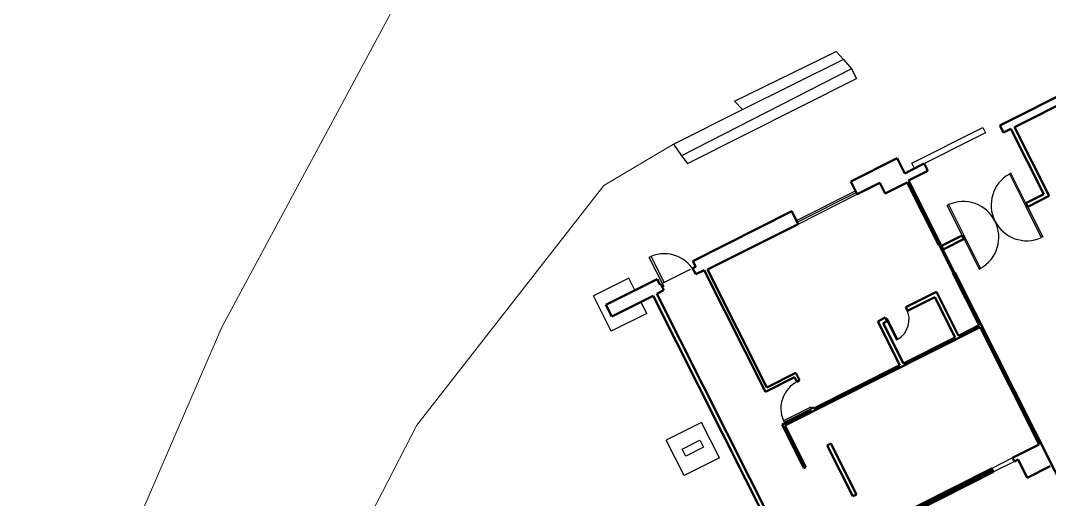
# Model space of a CAD drawing. Header units: inches. Extents: x 725.5 to 800.4, y -655.3 to -591.9.
# Drawn here: x 750.54 to 755.66, y -631.7 to -629.31 of the extents above; entities that cross this region are included whole.
import ezdxf

# ---------------------------------------------------------------- set-up
doc = ezdxf.new("R2010")
doc.units = ezdxf.units.IN
doc.header["$MEASUREMENT"] = 0
doc.linetypes.add('CONTINUA', pattern=[0])
for name, color, linetype in [('023_MUROS_2', 7, 'Continuous'), ('A_TEXTOLOCAL', 3, 'Continuous'), ('ESCALERA', 7, 'Continuous')]:
    doc.layers.add(name, color=color, linetype=linetype)
doc.layers.add('ACHUTECH', color=24, linetype='Continuous', lineweight=18)

msp = doc.modelspace()

# ---------------------------------------------------------------- linework, layer by layer
at = {"color": 7}
for p, q in [((754.397, -630.3069), (754.691, -630.1587)), ((754.4058, -630.3245), (754.6998, -630.1763)), ((755.5366, -630.2338), (755.5436, -630.2302)), ((755.2338, -630.3863), (755.2268, -630.3898)), ((755.1762, -630.5698), (755.1052, -630.429)), ((755.114, -630.4246), (755.185, -630.5654)), ((753.6636, -630.4898), (753.7372, -630.6359)), ((753.6654, -630.4889), (753.6724, -630.4854)), ((753.7401, -630.6157), (753.6742, -630.4849)), ((753.8688, -630.5509), (753.7297, -630.621)), ((753.5636, -630.5935), (753.3876, -630.6821)), ((753.5941, -630.654), (753.5636, -630.5935)), ((753.7372, -630.6359), (753.7302, -630.6395)), ((753.4763, -630.8582), (753.3876, -630.6821)), ((753.6523, -630.7695), (753.6234, -630.7121)), ((753.6523, -630.7695), (753.4763, -630.8582)), ((753.9257, -631.3121), (753.7496, -631.4008)), ((754.0144, -631.4882), (753.9257, -631.3121)), ((753.8383, -631.5768), (753.7496, -631.4008)), ((754.0144, -631.4882), (753.8383, -631.5768)), ((755.4732, -631.4885), (755.3694, -631.5408)), ((755.4821, -631.5061), (755.3782, -631.5584))]:
    msp.add_line(p, q, dxfattribs=at)
for centre, radius, start, end in [((755.5436, -630.2302), 0.1774, 119.2865, 294.1918), ((755.2268, -630.3898), 0.1774, 299.2865, 114.1918), ((753.7393, -630.6432), 0.1712, 23.6069, 112.9649), ((754.8437, -630.7992), 0.1143, 300.6937, 26.7392), ((754.4721, -631.2424), 0.1518, 116.7392, 203.7614)]:
    msp.add_arc(centre, radius, start, end, dxfattribs=at)
at = {"layer": '023_MUROS_2', "color": 7, "lineweight": 50}
for p, q in [((757.6934, -628.6836), (755.4102, -629.8339)), ((755.4825, -629.8416), (756.875, -629.1401)), ((755.4102, -629.8339), (755.4279, -629.8691)), ((755.6555, -630.1849), (755.4825, -629.8416)), ((755.4279, -629.8691), (755.4649, -629.8505)), ((755.4649, -629.8505), (755.629, -630.1762)), ((754.8985, -629.9968), (754.6679, -630.113)), ((754.9366, -630.0725), (754.8985, -629.9968)), ((755.0335, -630.0237), (754.9648, -630.0583)), ((755.0512, -630.0589), (755.0335, -630.0237)), ((754.9648, -630.0583), (754.9366, -630.0725)), ((754.9544, -630.1077), (755.0512, -630.0589)), ((754.6679, -630.113), (754.6998, -630.1763)), ((754.6998, -630.1763), (754.8125, -630.1196)), ((754.8125, -630.1196), (754.8391, -630.1724)), ((754.8391, -630.1724), (754.9482, -630.1174)), ((754.9482, -630.1174), (755.1052, -630.429)), ((755.114, -630.4246), (754.9544, -630.1077)), ((755.629, -630.1762), (755.5392, -630.2214)), ((755.5481, -630.239), (755.6555, -630.1849)), ((755.5392, -630.2214), (755.5481, -630.239)), ((753.8828, -630.5085), (754.3739, -630.2611)), ((754.4058, -630.3245), (754.3739, -630.2611)), ((754.4058, -630.3245), (753.9552, -630.5515)), ((755.1185, -630.4334), (755.2223, -630.381)), ((755.2312, -630.3986), (755.1273, -630.451)), ((755.2223, -630.381), (755.2312, -630.3986)), ((755.114, -630.4246), (755.1052, -630.429)), ((755.1052, -630.429), (755.114, -630.4246)), ((755.1273, -630.451), (755.1185, -630.4334)), ((753.8828, -630.5085), (753.8969, -630.5367)), ((753.8811, -630.5447), (753.8969, -630.5367)), ((753.8811, -630.5447), (753.8962, -630.5746)), ((753.9384, -630.5533), (753.8962, -630.5746)), ((753.9384, -630.5533), (754.2435, -631.1589)), ((753.9552, -630.5515), (754.2505, -631.1377)), ((753.705, -630.5981), (753.4497, -630.7267)), ((753.705, -630.5981), (753.7191, -630.6263)), ((755.1762, -630.5698), (755.185, -630.5654)), ((755.3066, -630.8286), (755.1762, -630.5698)), ((755.185, -630.5654), (756.8532, -633.8767)), ((753.7377, -630.6544), (753.7025, -630.6722)), ((753.7227, -630.6245), (753.7191, -630.6263)), ((753.7227, -630.6245), (753.7377, -630.6544)), ((754.9413, -630.7389), (755.0945, -630.6618)), ((755.0945, -630.6618), (755.2045, -630.8801)), ((753.6849, -630.681), (753.479, -630.7848)), ((753.6849, -630.681), (754.6224, -632.5418)), ((753.7025, -630.6722), (754.6506, -632.554)), ((755.0857, -630.6882), (754.9502, -630.7565)), ((755.1868, -630.8889), (755.0857, -630.6882)), ((753.479, -630.7848), (753.4497, -630.7267)), ((754.9502, -630.7565), (754.9413, -630.7389)), ((754.8022, -630.809), (754.8392, -630.7904)), ((754.9122, -631.0273), (754.8022, -630.809)), ((754.8481, -630.808), (754.8287, -630.8177)), ((754.8392, -630.7904), (754.8481, -630.808)), ((755.311, -630.8374), (754.3392, -631.327)), ((754.8287, -630.8177), (754.9298, -631.0184)), ((755.2045, -630.8801), (755.3066, -630.8286)), ((755.6054, -631.4219), (755.311, -630.8374)), ((754.9298, -631.0184), (755.1868, -630.8889)), ((754.2505, -631.1377), (754.3949, -631.065)), ((754.3949, -631.065), (754.4135, -631.102)), ((754.4844, -631.2428), (754.9122, -631.0273)), ((754.2435, -631.1589), (754.3879, -631.0862)), ((754.3879, -631.0862), (754.3994, -631.1091)), ((754.3994, -631.1091), (754.4135, -631.102)), ((754.326, -631.3226), (754.4704, -631.2499)), ((754.4677, -631.2446), (754.4818, -631.2375)), ((754.4704, -631.2499), (754.4677, -631.2446)), ((754.4818, -631.2375), (754.4844, -631.2428)), ((754.4351, -631.5391), (754.326, -631.3226)), ((754.3392, -631.327), (754.4439, -631.5347)), ((754.5678, -631.4171), (754.5502, -631.426)), ((754.5502, -631.426), (754.6779, -631.6795)), ((754.5678, -631.4171), (754.6956, -631.6706)), ((755.4732, -631.4885), (755.6054, -631.4219)), ((755.4821, -631.5061), (755.4732, -631.4885)), ((755.4999, -631.4971), (755.4821, -631.5061)), ((755.5451, -631.5869), (755.4999, -631.4971)), ((755.6595, -631.5293), (755.5451, -631.5869)), ((754.4439, -631.5347), (754.4351, -631.5391)), ((755.3694, -631.5408), (754.8133, -631.821)), ((755.3738, -631.5496), (754.8177, -631.8298)), ((755.3782, -631.5584), (754.8221, -631.8386)), ((755.3694, -631.5408), (755.3782, -631.5584)), ((754.6956, -631.6706), (754.6779, -631.6795))]:
    msp.add_line(p, q, dxfattribs=at)
at = {"layer": 'A_TEXTOLOCAL', "color": 7, "lineweight": 30}
for p, q in [((754.9714, -630.0219), (755.3248, -629.8438)), ((755.3248, -629.8438), (755.3381, -629.8702)), ((755.3381, -629.8702), (754.9847, -630.0483)), ((754.9847, -630.0483), (754.9714, -630.0219)), ((755.4638, -630.0718), (755.4568, -630.0753)), ((755.4568, -630.0753), (755.5366, -630.2338)), ((755.5436, -630.2302), (755.4638, -630.0718)), ((754.4014, -630.3157), (754.6954, -630.1675)), ((755.1469, -630.2314), (755.154, -630.2279)), ((755.2268, -630.3898), (755.1469, -630.2314)), ((755.154, -630.2279), (755.2338, -630.3863)), ((755.5366, -630.2338), (755.5436, -630.2302)), ((755.6164, -630.3922), (755.5366, -630.2338)), ((755.5436, -630.2302), (755.6235, -630.3886)), ((755.2338, -630.3863), (755.2268, -630.3898)), ((755.2268, -630.3898), (755.3066, -630.5483)), ((755.3136, -630.5447), (755.2338, -630.3863)), ((755.6235, -630.3886), (755.6164, -630.3922)), ((755.1096, -630.4268), (755.1806, -630.5676)), ((755.3066, -630.5483), (755.3136, -630.5447)), ((754.8507, -630.7956), (754.8437, -630.7992)), ((754.8437, -630.7992), (754.8951, -630.9013)), ((754.9021, -630.8977), (754.8507, -630.7956)), ((754.8951, -630.9013), (754.9021, -630.8977)), ((754.4686, -631.2354), (754.333, -631.3036)), ((754.3365, -631.3107), (754.4721, -631.2424)), ((754.4721, -631.2424), (754.4686, -631.2354)), ((754.333, -631.3036), (754.3365, -631.3107)), ((753.8292, -631.4449), (753.9172, -631.4006)), ((753.9172, -631.4006), (753.9349, -631.4358)), ((753.8469, -631.4801), (753.8292, -631.4449)), ((753.9349, -631.4358), (753.8469, -631.4801))]:
    msp.add_line(p, q, dxfattribs=at)
at = {"layer": 'ACHUTECH', "color": 7, "linetype": 'CONTINUA', "lineweight": 13, "ltscale": 500}
for p, q in [((752.5462, -628.9619), (751.5391, -630.8378)), ((751.5391, -630.8378), (750.5372, -633.1512))]:
    msp.add_line(p, q, dxfattribs=at)
for points in [[(752.5081, -631.326), (752.5081, -631.326), (752.5081, -631.326), (752.5081, -631.326), (753.4395, -630.1332), (753.7852, -629.9276)], [(752.5081, -631.326), (751.9094, -632.4882), (751.5493, -633.4801), (751.5493, -633.4801)]]:
    msp.add_lwpolyline(points, dxfattribs=at)
at = {"layer": 'ESCALERA'}
for points in [[(753.7852, -629.9276), (754.1293, -629.7545), (754.0895, -629.7136), (754.5953, -629.4661)], [(754.5953, -629.4661), (754.6313, -629.505)], [(754.6313, -629.505), (754.1241, -629.7572)], [(754.6313, -629.505), (754.6718, -629.5524), (754.6969, -629.5999)], [(754.6718, -629.5524), (753.8255, -629.9845)], [(753.7852, -629.9276), (753.8255, -629.9845), (753.8547, -630.0225), (754.6969, -629.5999)]]:
    msp.add_lwpolyline(points, dxfattribs=at)

doc.saveas('drawing.dxf')
